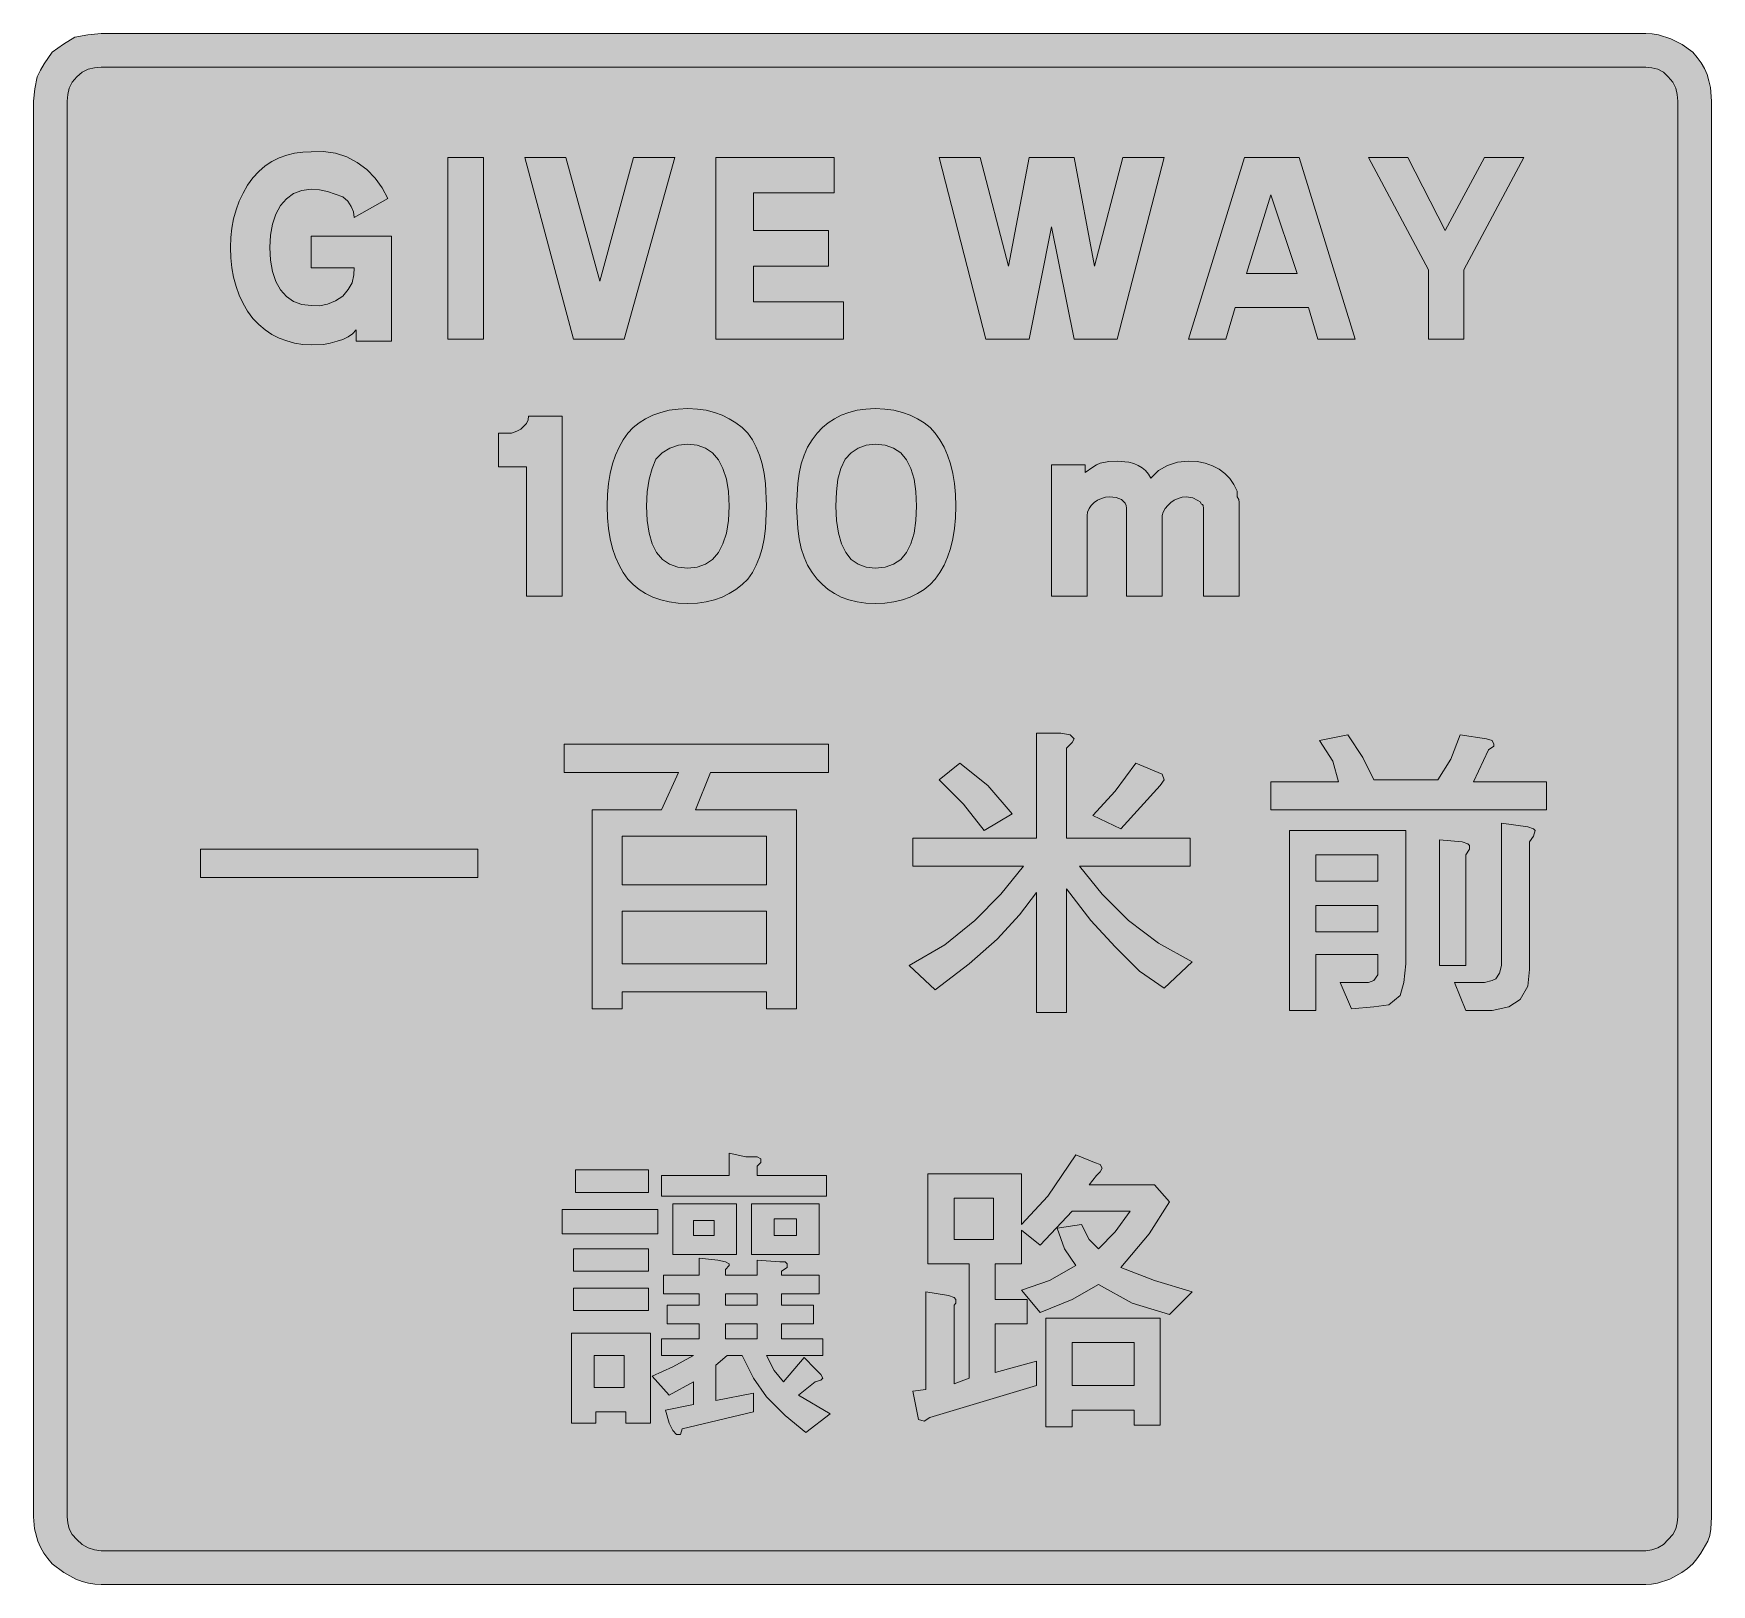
# Model space of a CAD drawing. Header units: metres. Extents: x 150 to 418, y 13 to 261.
import ezdxf

# ---------------------------------------------------------------- set-up
doc = ezdxf.new("R2010")
doc.units = ezdxf.units.M
doc.layers.add('FILL_BLACK_000000', color=7, linetype='Continuous', true_color=0x000000)
doc.layers.add('FILL_WHITE_FFFFFF', color=7, linetype='Continuous', true_color=0xffffff)

msp = doc.modelspace()

# ---------------------------------------------------------------- hatches: boundary and pattern name
at = {"layer": 'FILL_BLACK_000000', "true_color": 0x000000}
h = msp.add_hatch(color=7, dxfattribs=at)
h.dxf.hatch_style = 1
h.paths.add_polyline_path([(408.74, 260.88), (409.75, 260.72), (411.71, 260.11), (413.55, 259.17), (415.23, 257.94), (415.96, 257.12), (416.58, 256.26), (417.1, 255.34), (417.52, 254.38), (417.83, 253.37), (418.06, 252.33), (418.23, 250.14), (418.23, 23.64), (418.15, 21.69), (417.98, 20.69), (417.63, 19.74), (416.54, 17.83), (415.9, 16.91), (415.23, 16.14), (414.4, 15.4), (413.51, 14.74), (411.59, 13.7), (409.62, 13.06), (408.66, 12.9), (407.73, 12.84), (160.53, 12.84), (159.52, 12.9), (158.51, 13.06), (157.51, 13.33), (156.52, 13.7), (154.58, 14.74), (152.73, 16.14), (152, 16.97), (151.38, 17.86), (150.86, 18.8), (150.44, 19.78), (149.9, 21.75), (149.73, 23.64), (149.73, 250.14), (149.92, 252.09), (150.33, 254.04), (150.83, 255.11), (151.42, 256.1), (152.73, 257.94), (154.53, 259.25), (156.33, 260.34), (158.43, 260.75), (160.53, 260.94), (407.73, 260.94), (408.74, 260.88)])
h = msp.add_hatch(color=7, dxfattribs=at)
h.dxf.hatch_style = 1
h.paths.add_polyline_path([(181.29, 228.3), (181.46, 229.82), (181.74, 231.31), (182.13, 232.74), (182.64, 234.12), (183.26, 235.43), (183.99, 236.67), (184.83, 237.84), (185.77, 238.88), (186.79, 239.76), (187.88, 240.49), (189.03, 241.06), (190.24, 241.5), (191.5, 241.81), (192.8, 241.98), (194.13, 242.04), (196.12, 242.09), (198.03, 241.8), (199.84, 241.2), (201.52, 240.31), (203.04, 239.18), (204.38, 237.82), (205.52, 236.26), (206.43, 234.54), (201.03, 231.54), (200.92, 232.44), (200.58, 233.3), (200.02, 234.11), (199.23, 234.84), (196.79, 235.66), (195.48, 235.94), (194.13, 236.04), (192.64, 235.86), (191.33, 235.35), (190.2, 234.52), (189.26, 233.41), (188.51, 232.06), (187.97, 230.47), (187.64, 228.69), (187.53, 226.74), (187.64, 224.7), (187.97, 222.88), (188.51, 221.29), (189.26, 219.95), (190.2, 218.88), (191.33, 218.09), (192.64, 217.61), (194.13, 217.44), (195.48, 217.38), (196.79, 217.63), (198.05, 218.16), (199.23, 218.94), (200.09, 219.99), (200.73, 221.04), (200.99, 222.35), (201.03, 223.44), (194.13, 223.44), (194.13, 228.54), (207.03, 228.54), (207.03, 211.74), (201.33, 211.74), (201.33, 213.54), (200.78, 212.92), (200.05, 212.41), (199.22, 212.02), (198.33, 211.74), (197.21, 211.39), (196.12, 211.21), (194.13, 211.14), (192.8, 211.21), (191.5, 211.42), (190.24, 211.76), (189.03, 212.23), (187.88, 212.82), (186.79, 213.54), (185.77, 214.38), (184.83, 215.34), (183.99, 216.51), (183.26, 217.75), (182.64, 219.08), (182.13, 220.48), (181.74, 221.95), (181.46, 223.48), (181.29, 225.08), (181.23, 226.74), (181.29, 228.3)])
h = msp.add_hatch(color=7, dxfattribs=at)
h.dxf.hatch_style = 1
h.paths.add_polyline_path([(216.03, 212.04), (216.03, 241.14), (221.73, 241.14), (221.73, 212.04), (216.03, 212.04)])
h = msp.add_hatch(color=7, dxfattribs=at)
h.dxf.hatch_style = 1
h.paths.add_polyline_path([(240.33, 212.04), (236.13, 212.04), (228.33, 241.14), (234.93, 241.14), (240.33, 221.34), (245.73, 241.14), (252.33, 241.14), (244.23, 212.04), (240.33, 212.04)])
h = msp.add_hatch(color=7, dxfattribs=at)
h.dxf.hatch_style = 1
h.paths.add_polyline_path([(264.93, 218.04), (279.33, 218.04), (279.33, 212.04), (258.93, 212.04), (258.93, 241.14), (277.83, 241.14), (277.83, 235.44), (264.93, 235.44), (264.93, 229.44), (276.93, 229.44), (276.93, 223.74), (264.93, 223.74), (264.93, 218.04)])
h = msp.add_hatch(color=7, dxfattribs=at)
h.dxf.hatch_style = 1
h.paths.add_polyline_path([(323.13, 212.04), (316.23, 212.04), (312.63, 230.04), (309.03, 212.04), (302.13, 212.04), (294.63, 241.14), (301.23, 241.14), (305.73, 223.74), (309.03, 241.14), (312.63, 241.14), (316.23, 241.14), (319.53, 223.74), (324.03, 241.14), (330.63, 241.14), (323.13, 212.04)])
h = msp.add_hatch(color=7, dxfattribs=at)
h.dxf.hatch_style = 1
h.paths.add_polyline_path([(353.73, 217.14), (347.73, 217.14), (342.03, 217.14), (340.53, 212.04), (334.53, 212.04), (343.53, 241.14), (347.73, 241.14), (352.23, 241.14), (361.23, 212.04), (355.23, 212.04), (353.73, 217.14)])
h.paths.add_polyline_path([(343.83, 222.54), (347.73, 222.54), (351.93, 222.54), (347.73, 235.14), (343.83, 222.54)], flags=16)
h = msp.add_hatch(color=7, dxfattribs=at)
h.dxf.hatch_style = 1
h.paths.add_polyline_path([(369.63, 241.14), (375.63, 229.44), (381.93, 241.14), (388.23, 241.14), (378.63, 223.14), (378.63, 212.04), (375.63, 212.04), (372.93, 212.04), (372.93, 223.14), (363.33, 241.14), (369.63, 241.14)])
h = msp.add_hatch(color=7, dxfattribs=at)
h.dxf.hatch_style = 1
h.paths.add_polyline_path([(234.33, 170.94), (228.63, 170.94), (228.63, 191.64), (224.13, 191.64), (224.13, 197.04), (226.23, 197.04), (227.09, 197.34), (227.73, 197.64), (228.63, 198.54), (228.89, 199.14), (228.93, 199.74), (234.33, 199.74), (234.33, 170.94)])
h = msp.add_hatch(color=7, dxfattribs=at)
h.dxf.hatch_style = 1
h.paths.add_polyline_path([(266.63, 180.11), (266.32, 178.59), (265.9, 177.18), (265.38, 175.89), (264.76, 174.71), (264.03, 173.64), (263.1, 172.78), (262.11, 172.02), (261.05, 171.35), (259.91, 170.79), (258.68, 170.34), (257.36, 170.01), (255.95, 169.81), (254.43, 169.74), (252.9, 169.81), (251.45, 170.01), (250.1, 170.34), (248.84, 170.79), (247.68, 171.35), (246.63, 172.02), (245.67, 172.78), (244.83, 173.64), (244.09, 174.71), (243.43, 175.89), (242.86, 177.18), (242.39, 178.59), (242.02, 180.11), (241.75, 181.74), (241.59, 183.48), (241.53, 185.34), (241.59, 187.2), (241.75, 188.94), (242.02, 190.57), (242.39, 192.09), (242.86, 193.5), (243.43, 194.79), (244.09, 195.97), (244.83, 197.04), (245.67, 197.9), (246.63, 198.66), (247.68, 199.33), (248.84, 199.89), (250.1, 200.34), (251.45, 200.67), (252.9, 200.87), (254.43, 200.94), (255.95, 200.87), (257.36, 200.67), (258.68, 200.34), (259.91, 199.89), (261.05, 199.33), (262.11, 198.66), (263.1, 197.9), (264.03, 197.04), (264.76, 195.97), (265.38, 194.79), (265.9, 193.5), (266.32, 192.09), (266.63, 190.57), (266.86, 188.94), (267.03, 185.34), (266.86, 181.74), (266.63, 180.11)])
h.paths.add_polyline_path([(260.59, 189.67), (260.05, 191.37), (259.31, 192.76), (258.36, 193.85), (257.23, 194.62), (255.92, 195.09), (254.43, 195.24), (252.92, 195.08), (251.54, 194.6), (250.34, 193.85), (249.33, 192.84), (248.72, 191.37), (248.24, 189.65), (247.94, 187.65), (247.83, 185.34), (247.93, 183.02), (248.23, 181.01), (248.73, 179.31), (249.44, 177.91), (250.36, 176.83), (251.5, 176.06), (252.85, 175.59), (254.43, 175.44), (255.92, 175.59), (257.23, 176.06), (258.36, 176.83), (259.31, 177.91), (260.05, 179.31), (260.59, 181.01), (260.92, 183.02), (261.03, 185.34), (260.92, 187.66), (260.59, 189.67)], flags=16)
h = msp.add_hatch(color=7, dxfattribs=at)
h.dxf.hatch_style = 1
h.paths.add_polyline_path([(297.11, 181.74), (296.84, 180.11), (296.47, 178.59), (296, 177.18), (295.43, 175.89), (294.77, 174.71), (294.03, 173.64), (293.19, 172.78), (292.23, 172.02), (291.18, 171.35), (290.02, 170.79), (288.76, 170.34), (287.41, 170.01), (285.96, 169.81), (284.43, 169.74), (282.91, 169.81), (281.5, 170.01), (280.2, 170.34), (278.99, 170.79), (277.89, 171.35), (276.88, 172.02), (275.96, 172.78), (275.13, 173.64), (274.3, 174.71), (273.6, 175.89), (273.03, 177.18), (272.58, 178.59), (272.24, 180.11), (272.01, 181.74), (271.83, 185.34), (272.01, 188.94), (272.24, 190.57), (272.58, 192.09), (273.03, 193.5), (273.6, 194.79), (274.3, 195.97), (275.13, 197.04), (275.96, 197.9), (276.88, 198.66), (277.89, 199.33), (278.99, 199.89), (280.2, 200.34), (281.5, 200.67), (282.91, 200.87), (284.43, 200.94), (285.96, 200.87), (287.41, 200.67), (288.76, 200.34), (290.02, 199.89), (291.18, 199.33), (292.23, 198.66), (293.19, 197.9), (294.03, 197.04), (294.77, 195.97), (295.43, 194.79), (296, 193.5), (296.47, 192.09), (296.84, 190.57), (297.11, 188.94), (297.27, 187.2), (297.33, 185.34), (297.27, 183.48), (297.11, 181.74)])
h.paths.add_polyline_path([(290.63, 189.67), (290.13, 191.37), (289.42, 192.76), (288.5, 193.85), (287.36, 194.62), (286.01, 195.09), (284.43, 195.24), (282.96, 195.08), (281.69, 194.6), (280.59, 193.85), (279.63, 192.84), (278.89, 191.37), (278.43, 189.65), (278.2, 187.65), (278.13, 185.34), (278.23, 183.02), (278.52, 181.01), (279.02, 179.31), (279.71, 177.91), (280.59, 176.83), (281.67, 176.06), (282.95, 175.59), (284.43, 175.44), (286.01, 175.59), (287.36, 176.06), (288.5, 176.83), (289.42, 177.91), (290.13, 179.31), (290.63, 181.01), (290.93, 183.02), (291.03, 185.34), (290.93, 187.66), (290.63, 189.67)], flags=16)
h = msp.add_hatch(color=7, dxfattribs=at)
h.dxf.hatch_style = 1
h.paths.add_polyline_path([(333.56, 186.77), (332.9, 186.58), (332.28, 186.29), (331.72, 185.9), (331.22, 185.45), (330.81, 184.94), (330.51, 184.4), (330.33, 183.84), (330.33, 170.94), (324.63, 170.94), (324.63, 185.04), (324.58, 185.46), (324.42, 185.83), (323.84, 186.39), (322.98, 186.73), (321.93, 186.84), (321.26, 186.77), (320.61, 186.58), (320, 186.29), (319.46, 185.9), (318.99, 185.45), (318.64, 184.94), (318.41, 184.4), (318.33, 183.84), (318.33, 170.94), (312.63, 170.94), (312.63, 191.94), (318.03, 191.94), (318.03, 190.74), (319.23, 191.6), (319.8, 191.96), (320.43, 192.24), (321.78, 192.5), (323.13, 192.54), (324.99, 192.37), (325.79, 192.16), (326.51, 191.86), (327.14, 191.49), (327.69, 191.02), (328.15, 190.47), (328.53, 189.84), (329.76, 191.02), (331.19, 191.86), (332.79, 192.37), (334.53, 192.54), (335.94, 192.46), (337.23, 192.21), (338.4, 191.81), (339.44, 191.26), (340.36, 190.58), (341.15, 189.76), (341.81, 188.81), (342.33, 187.74), (342.33, 186.84), (342.59, 186.39), (342.63, 185.94), (342.63, 170.94), (336.93, 170.94), (336.93, 185.04), (336.89, 185.45), (336.8, 185.59), (336.63, 185.64), (336.44, 186.05), (336.03, 186.24), (335.24, 186.65), (334.23, 186.84), (333.56, 186.77)])
h = msp.add_hatch(color=7, dxfattribs=at)
h.dxf.hatch_style = 1
h.paths.add_polyline_path([(290.43, 132.24), (310.23, 132.24), (310.23, 149.04), (314.13, 149.04), (315.63, 148.74), (316.23, 148.14), (315.93, 147.54), (315.03, 146.64), (315.03, 132.24), (334.83, 132.24), (334.83, 127.74), (317.13, 127.74), (320.73, 123.24), (324.93, 119.04), (329.73, 115.44), (335.13, 112.44), (330.63, 108.24), (326.73, 110.94), (322.83, 114.84), (318.93, 119.04), (315.03, 124.14), (315.03, 104.34), (310.23, 104.34), (310.23, 123.54), (307.53, 119.94), (303.93, 116.04), (299.43, 112.14), (294.03, 107.94), (289.83, 111.84), (295.53, 115.14), (300.33, 119.04), (304.53, 123.24), (308.13, 127.74), (290.43, 127.74), (290.43, 132.24)])
h = msp.add_hatch(color=7, dxfattribs=at)
h.dxf.hatch_style = 1
h.paths.add_polyline_path([(357.63, 144.54), (355.53, 147.84), (360.03, 148.74), (362.43, 145.14), (364.23, 141.54), (374.43, 141.54), (376.53, 144.84), (378.03, 148.74), (382.23, 148.14), (383.13, 147.84), (383.43, 147.24), (383.43, 146.94), (382.53, 146.34), (380.13, 141.24), (391.83, 141.24), (391.83, 136.74), (347.73, 136.74), (347.73, 141.24), (358.53, 141.24), (357.63, 144.54)])
h = msp.add_hatch(color=7, dxfattribs=at)
h.dxf.hatch_style = 1
h.paths.add_polyline_path([(276.93, 142.74), (258.03, 142.74), (255.63, 136.74), (271.83, 136.74), (271.83, 104.94), (267.03, 104.94), (267.03, 107.64), (243.93, 107.64), (243.93, 104.94), (239.13, 104.94), (239.13, 136.74), (250.23, 136.74), (252.93, 142.74), (234.63, 142.74), (234.63, 147.24), (276.93, 147.24), (276.93, 142.74)])
h.paths.add_polyline_path([(243.93, 132.54), (243.93, 124.74), (267.03, 124.74), (267.03, 132.54), (243.93, 132.54)], flags=16)
h.paths.add_polyline_path([(267.03, 120.54), (243.93, 120.54), (243.93, 112.14), (267.03, 112.14), (267.03, 120.54)], flags=16)
h = msp.add_hatch(color=7, dxfattribs=at)
h.dxf.hatch_style = 1
h.paths.add_polyline_path([(302.43, 140.64), (306.33, 136.14), (301.83, 133.44), (298.53, 137.64), (294.63, 141.54), (297.93, 144.24), (302.43, 140.64)])
h = msp.add_hatch(color=7, dxfattribs=at)
h.dxf.hatch_style = 1
h.paths.add_polyline_path([(322.83, 139.74), (326.13, 144.24), (330.33, 142.44), (330.63, 141.54), (330.03, 140.64), (323.73, 133.74), (319.23, 135.84), (322.83, 139.74)])
h = msp.add_hatch(color=7, dxfattribs=at)
h.dxf.hatch_style = 1
h.paths.add_polyline_path([(388.83, 134.04), (389.73, 133.74), (390.03, 133.44), (389.73, 132.54), (389.13, 131.64), (389.13, 111.24), (388.83, 108.54), (387.63, 106.44), (385.83, 105.24), (383.13, 104.64), (378.93, 104.64), (377.13, 109.14), (381.93, 109.14), (383.13, 109.44), (383.73, 109.74), (384.33, 110.64), (384.63, 111.84), (384.63, 134.64), (388.83, 134.04)])
h = msp.add_hatch(color=7, dxfattribs=at)
h.dxf.hatch_style = 1
h.paths.add_polyline_path([(369.03, 109.14), (368.43, 107.04), (366.63, 105.54), (364.23, 105.24), (360.63, 104.94), (358.83, 109.14), (362.43, 109.14), (363.33, 109.14), (364.23, 109.44), (364.83, 110.34), (364.83, 111.24), (364.83, 113.64), (354.93, 113.64), (354.93, 104.64), (350.73, 104.64), (350.73, 133.44), (369.33, 133.44), (369.33, 112.14), (369.03, 109.14)])
h.paths.add_polyline_path([(354.93, 121.44), (354.93, 117.24), (364.83, 117.24), (364.83, 121.44), (354.93, 121.44)], flags=16)
h.paths.add_polyline_path([(364.83, 129.54), (354.93, 129.54), (354.93, 125.34), (364.83, 125.34), (364.83, 129.54)], flags=16)
h = msp.add_hatch(color=7, dxfattribs=at)
h.dxf.hatch_style = 1
h.paths.add_polyline_path([(378.33, 131.64), (379.23, 131.34), (379.53, 131.04), (379.53, 130.44), (378.93, 129.54), (378.93, 111.84), (374.73, 111.84), (374.73, 131.94), (378.33, 131.64)])
h = msp.add_hatch(color=7, dxfattribs=at)
h.dxf.hatch_style = 1
h.paths.add_polyline_path([(220.83, 130.44), (220.83, 125.94), (176.43, 125.94), (176.43, 130.44), (220.83, 130.44)])
h = msp.add_hatch(color=7, dxfattribs=at)
h.dxf.hatch_style = 1
h.paths.add_polyline_path([(261.03, 78.24), (261.03, 81.84), (263.73, 81.24), (265.53, 81.24), (266.13, 80.94), (266.13, 80.34), (265.53, 79.74), (265.53, 78.24), (276.63, 78.24), (276.63, 74.94), (250.23, 74.94), (250.23, 78.24), (261.03, 78.24)])
h = msp.add_hatch(color=7, dxfattribs=at)
h.dxf.hatch_style = 1
h.paths.add_polyline_path([(307.83, 78.54), (307.83, 70.44), (312.03, 74.94), (316.53, 81.54), (319.53, 80.34), (320.43, 80.04), (320.73, 79.44), (320.43, 78.84), (319.83, 78.24), (318.63, 76.74), (329.13, 76.74), (331.53, 74.04), (328.23, 68.94), (323.73, 63.54), (329.13, 61.44), (335.13, 59.64), (331.53, 56.04), (325.53, 57.84), (320.13, 60.84), (315.93, 58.44), (310.83, 56.34), (307.83, 59.94), (312.33, 61.44), (316.53, 63.84), (314.73, 66.54), (313.53, 69.84), (317.43, 70.44), (318.63, 68.04), (320.13, 66.54), (322.83, 69.24), (325.23, 72.54), (315.93, 72.54), (310.83, 67.14), (307.83, 69.54), (307.83, 64.14), (303.63, 64.14), (303.63, 58.44), (308.73, 58.44), (308.73, 54.54), (303.63, 54.54), (303.63, 46.74), (310.23, 48.54), (310.23, 44.64), (293.13, 39.54), (292.23, 38.94), (291.33, 39.24), (290.43, 43.74), (292.53, 44.04), (292.53, 59.64), (296.13, 59.04), (297.03, 58.74), (297.33, 58.44), (297.33, 57.84), (297.03, 57.54), (297.03, 44.94), (299.43, 45.84), (299.43, 64.14), (292.83, 64.14), (292.83, 78.54), (307.83, 78.54)])
h.paths.add_polyline_path([(303.33, 74.64), (297.03, 74.64), (297.03, 68.04), (303.33, 68.04), (303.33, 74.64)], flags=16)
h = msp.add_hatch(color=7, dxfattribs=at)
h.dxf.hatch_style = 1
h.paths.add_polyline_path([(248.13, 79.14), (248.13, 75.54), (236.43, 75.54), (236.43, 79.14), (248.13, 79.14)])
h = msp.add_hatch(color=7, dxfattribs=at)
h.dxf.hatch_style = 1
h.paths.add_polyline_path([(249.63, 72.84), (249.63, 68.94), (234.33, 68.94), (234.33, 72.84), (249.63, 72.84)])
h = msp.add_hatch(color=7, dxfattribs=at)
h.dxf.hatch_style = 1
h.paths.add_polyline_path([(262.23, 65.64), (252.03, 65.64), (252.03, 73.74), (262.23, 73.74), (262.23, 65.64)])
h.paths.add_polyline_path([(258.63, 71.04), (255.33, 71.04), (255.33, 68.64), (258.63, 68.64), (258.63, 71.04)], flags=16)
h = msp.add_hatch(color=7, dxfattribs=at)
h.dxf.hatch_style = 1
h.paths.add_polyline_path([(275.43, 65.64), (264.63, 65.64), (264.63, 73.74), (275.43, 73.74), (275.43, 65.64)])
h.paths.add_polyline_path([(271.83, 71.34), (268.23, 71.34), (268.23, 68.64), (271.83, 68.64), (271.83, 71.34)], flags=16)
h = msp.add_hatch(color=7, dxfattribs=at)
h.dxf.hatch_style = 1
h.paths.add_polyline_path([(248.13, 66.54), (248.13, 62.94), (236.13, 62.94), (236.13, 66.54), (248.13, 66.54)])
h = msp.add_hatch(color=7, dxfattribs=at)
h.dxf.hatch_style = 1
h.paths.add_polyline_path([(259.23, 64.74), (260.43, 64.44), (261.03, 64.14), (261.03, 63.84), (260.43, 63.24), (260.43, 62.34), (265.53, 62.34), (265.53, 64.74), (269.13, 64.44), (270.03, 64.44), (270.33, 64.14), (270.33, 63.54), (269.43, 62.94), (269.43, 62.34), (275.43, 62.34), (275.43, 59.34), (269.43, 59.34), (269.43, 57.54), (274.53, 57.54), (274.53, 54.54), (269.43, 54.54), (269.43, 52.14), (276.03, 52.14), (276.03, 49.44), (267.03, 49.44), (268.23, 47.04), (269.73, 45.24), (273.03, 49.14), (274.83, 47.34), (275.73, 46.44), (276.03, 45.84), (275.73, 45.54), (274.83, 45.24), (272.13, 43.14), (277.23, 40.14), (273.33, 37.14), (270.03, 39.84), (267.03, 42.84), (264.93, 45.84), (263.13, 49.44), (260.73, 49.44), (258.93, 47.94), (258.93, 42.24), (264.93, 43.44), (264.93, 40.44), (253.53, 37.74), (253.23, 36.84), (252.63, 36.84), (252.03, 37.44), (251.43, 38.64), (250.83, 40.74), (255.33, 41.64), (255.33, 45.24), (251.43, 43.14), (248.73, 46.14), (252.03, 47.64), (255.33, 49.44), (250.23, 49.44), (250.23, 52.14), (256.23, 52.14), (256.23, 54.54), (251.13, 54.54), (251.13, 57.54), (256.23, 57.54), (256.23, 59.34), (250.53, 59.34), (250.53, 62.34), (256.23, 62.34), (256.23, 65.04), (259.23, 64.74)])
h.paths.add_polyline_path([(260.43, 59.34), (260.43, 57.54), (265.53, 57.54), (265.53, 59.34), (260.43, 59.34)], flags=16)
h.paths.add_polyline_path([(265.53, 54.54), (260.43, 54.54), (260.43, 52.14), (265.53, 52.14), (265.53, 54.54)], flags=16)
h = msp.add_hatch(color=7, dxfattribs=at)
h.dxf.hatch_style = 1
h.paths.add_polyline_path([(248.13, 60.24), (248.13, 56.64), (236.13, 56.64), (236.13, 60.24), (248.13, 60.24)])
h = msp.add_hatch(color=7, dxfattribs=at)
h.dxf.hatch_style = 1
h.paths.add_polyline_path([(330.03, 55.44), (330.03, 38.34), (325.83, 38.34), (325.83, 40.74), (315.93, 40.74), (315.93, 38.04), (311.73, 38.04), (311.73, 55.44), (330.03, 55.44)])
h.paths.add_polyline_path([(325.83, 51.54), (315.93, 51.54), (315.93, 44.64), (325.83, 44.64), (325.83, 51.54)], flags=16)
h = msp.add_hatch(color=7, dxfattribs=at)
h.dxf.hatch_style = 1
h.paths.add_polyline_path([(248.43, 53.04), (248.43, 38.64), (244.53, 38.64), (244.53, 40.44), (239.73, 40.44), (239.73, 38.64), (235.83, 38.64), (235.83, 53.04), (248.43, 53.04)])
h.paths.add_polyline_path([(244.23, 49.44), (239.43, 49.44), (239.43, 44.34), (244.23, 44.34), (244.23, 49.44)], flags=16)
at = {"layer": 'FILL_WHITE_FFFFFF', "true_color": 0xffffff}
h = msp.add_hatch(color=7, dxfattribs=at)
h.dxf.hatch_style = 1
h.paths.add_polyline_path([(408.67, 255.47), (409.64, 255.24), (410.56, 254.78), (411.33, 254.04), (412.07, 253.14), (412.53, 252.2), (412.76, 251.21), (412.83, 250.14), (412.83, 23.64), (412.76, 22.7), (412.53, 21.73), (412.07, 20.81), (411.33, 20.04), (410.56, 19.25), (409.64, 18.69), (408.67, 18.35), (407.73, 18.24), (160.53, 18.24), (159.46, 18.35), (158.47, 18.69), (157.53, 19.25), (156.63, 20.04), (155.89, 20.81), (155.43, 21.73), (155.2, 22.7), (155.13, 23.64), (155.13, 250.14), (155.2, 251.21), (155.43, 252.2), (155.89, 253.14), (156.63, 254.04), (157.53, 254.78), (158.47, 255.24), (159.46, 255.47), (160.53, 255.54), (407.73, 255.54), (408.67, 255.47)])

# ---------------------------------------------------------------- linework, layer by layer
at = {"layer": 'FILL_BLACK_000000', "lineweight": 0, "true_color": 0x000000}
for points in [[(408.74, 260.88), (409.75, 260.72), (411.71, 260.11), (413.55, 259.17), (415.23, 257.94), (415.96, 257.12), (416.58, 256.26), (417.1, 255.34), (417.52, 254.38), (417.83, 253.37), (418.06, 252.33), (418.23, 250.14), (418.23, 23.64), (418.15, 21.69), (417.98, 20.69), (417.63, 19.74), (416.54, 17.83), (415.9, 16.91), (415.23, 16.14), (414.4, 15.4), (413.51, 14.74), (411.59, 13.7), (409.62, 13.06), (408.66, 12.9), (407.73, 12.84), (160.53, 12.84), (159.52, 12.9), (158.51, 13.06), (157.51, 13.33), (156.52, 13.7), (154.58, 14.74), (152.73, 16.14), (152, 16.97), (151.38, 17.86), (150.86, 18.8), (150.44, 19.78), (149.9, 21.75), (149.73, 23.64), (149.73, 250.14), (149.92, 252.09), (150.33, 254.04), (150.83, 255.11), (151.42, 256.1), (152.73, 257.94), (154.53, 259.25), (156.33, 260.34), (158.43, 260.75), (160.53, 260.94), (407.73, 260.94)], [(181.29, 228.3), (181.46, 229.82), (181.74, 231.31), (182.13, 232.74), (182.64, 234.12), (183.26, 235.43), (183.99, 236.67), (184.83, 237.84), (185.77, 238.88), (186.79, 239.76), (187.88, 240.49), (189.03, 241.06), (190.24, 241.5), (191.5, 241.81), (192.8, 241.98), (194.13, 242.04), (196.12, 242.09), (198.03, 241.8), (199.84, 241.2), (201.52, 240.31), (203.04, 239.18), (204.38, 237.82), (205.52, 236.26), (206.43, 234.54), (201.03, 231.54), (200.92, 232.44), (200.58, 233.3), (200.02, 234.11), (199.23, 234.84), (196.79, 235.66), (195.48, 235.94), (194.13, 236.04), (192.64, 235.86), (191.33, 235.35), (190.2, 234.52), (189.26, 233.41), (188.51, 232.06), (187.97, 230.47), (187.64, 228.69), (187.53, 226.74), (187.64, 224.7), (187.97, 222.88), (188.51, 221.29), (189.26, 219.95), (190.2, 218.88), (191.33, 218.09), (192.64, 217.61), (194.13, 217.44), (195.48, 217.38), (196.79, 217.63), (198.05, 218.16), (199.23, 218.94), (200.09, 219.99), (200.73, 221.04), (200.99, 222.35), (201.03, 223.44), (194.13, 223.44), (194.13, 228.54), (207.03, 228.54), (207.03, 211.74), (201.33, 211.74), (201.33, 213.54), (200.78, 212.92), (200.05, 212.41), (199.22, 212.02), (198.33, 211.74), (197.21, 211.39), (196.12, 211.21), (194.13, 211.14), (192.8, 211.21), (191.5, 211.42), (190.24, 211.76), (189.03, 212.23), (187.88, 212.82), (186.79, 213.54), (185.77, 214.38), (184.83, 215.34), (183.99, 216.51), (183.26, 217.75), (182.64, 219.08), (182.13, 220.48), (181.74, 221.95), (181.46, 223.48), (181.29, 225.08), (181.23, 226.74)], [(216.03, 212.04), (216.03, 241.14), (221.73, 241.14), (221.73, 212.04)], [(240.33, 212.04), (236.13, 212.04), (228.33, 241.14), (234.93, 241.14), (240.33, 221.34), (245.73, 241.14), (252.33, 241.14), (244.23, 212.04)], [(264.93, 218.04), (279.33, 218.04), (279.33, 212.04), (258.93, 212.04), (258.93, 241.14), (277.83, 241.14), (277.83, 235.44), (264.93, 235.44), (264.93, 229.44), (276.93, 229.44), (276.93, 223.74), (264.93, 223.74)], [(323.13, 212.04), (316.23, 212.04), (312.63, 230.04), (309.03, 212.04), (302.13, 212.04), (294.63, 241.14), (301.23, 241.14), (305.73, 223.74), (309.03, 241.14), (312.63, 241.14), (316.23, 241.14), (319.53, 223.74), (324.03, 241.14), (330.63, 241.14)], [(353.73, 217.14), (347.73, 217.14), (342.03, 217.14), (340.53, 212.04), (334.53, 212.04), (343.53, 241.14), (347.73, 241.14), (352.23, 241.14), (361.23, 212.04), (355.23, 212.04)], [(369.63, 241.14), (375.63, 229.44), (381.93, 241.14), (388.23, 241.14), (378.63, 223.14), (378.63, 212.04), (375.63, 212.04), (372.93, 212.04), (372.93, 223.14), (363.33, 241.14)], [(343.83, 222.54), (347.73, 222.54), (351.93, 222.54), (347.73, 235.14)], [(234.33, 170.94), (228.63, 170.94), (228.63, 191.64), (224.13, 191.64), (224.13, 197.04), (226.23, 197.04), (227.09, 197.34), (227.73, 197.64), (228.63, 198.54), (228.89, 199.14), (228.93, 199.74), (234.33, 199.74)], [(266.63, 180.11), (266.32, 178.59), (265.9, 177.18), (265.38, 175.89), (264.76, 174.71), (264.03, 173.64), (263.1, 172.78), (262.11, 172.02), (261.05, 171.35), (259.91, 170.79), (258.68, 170.34), (257.36, 170.01), (255.95, 169.81), (254.43, 169.74), (252.9, 169.81), (251.45, 170.01), (250.1, 170.34), (248.84, 170.79), (247.68, 171.35), (246.63, 172.02), (245.67, 172.78), (244.83, 173.64), (244.09, 174.71), (243.43, 175.89), (242.86, 177.18), (242.39, 178.59), (242.02, 180.11), (241.75, 181.74), (241.59, 183.48), (241.53, 185.34), (241.59, 187.2), (241.75, 188.94), (242.02, 190.57), (242.39, 192.09), (242.86, 193.5), (243.43, 194.79), (244.09, 195.97), (244.83, 197.04), (245.67, 197.9), (246.63, 198.66), (247.68, 199.33), (248.84, 199.89), (250.1, 200.34), (251.45, 200.67), (252.9, 200.87), (254.43, 200.94), (255.95, 200.87), (257.36, 200.67), (258.68, 200.34), (259.91, 199.89), (261.05, 199.33), (262.11, 198.66), (263.1, 197.9), (264.03, 197.04), (264.76, 195.97), (265.38, 194.79), (265.9, 193.5), (266.32, 192.09), (266.63, 190.57), (266.86, 188.94), (267.03, 185.34), (266.86, 181.74)], [(297.11, 181.74), (296.84, 180.11), (296.47, 178.59), (296, 177.18), (295.43, 175.89), (294.77, 174.71), (294.03, 173.64), (293.19, 172.78), (292.23, 172.02), (291.18, 171.35), (290.02, 170.79), (288.76, 170.34), (287.41, 170.01), (285.96, 169.81), (284.43, 169.74), (282.91, 169.81), (281.5, 170.01), (280.2, 170.34), (278.99, 170.79), (277.89, 171.35), (276.88, 172.02), (275.96, 172.78), (275.13, 173.64), (274.3, 174.71), (273.6, 175.89), (273.03, 177.18), (272.58, 178.59), (272.24, 180.11), (272.01, 181.74), (271.83, 185.34), (272.01, 188.94), (272.24, 190.57), (272.58, 192.09), (273.03, 193.5), (273.6, 194.79), (274.3, 195.97), (275.13, 197.04), (275.96, 197.9), (276.88, 198.66), (277.89, 199.33), (278.99, 199.89), (280.2, 200.34), (281.5, 200.67), (282.91, 200.87), (284.43, 200.94), (285.96, 200.87), (287.41, 200.67), (288.76, 200.34), (290.02, 199.89), (291.18, 199.33), (292.23, 198.66), (293.19, 197.9), (294.03, 197.04), (294.77, 195.97), (295.43, 194.79), (296, 193.5), (296.47, 192.09), (296.84, 190.57), (297.11, 188.94), (297.27, 187.2), (297.33, 185.34), (297.27, 183.48)], [(260.59, 189.67), (260.05, 191.37), (259.31, 192.76), (258.36, 193.85), (257.23, 194.62), (255.92, 195.09), (254.43, 195.24), (252.92, 195.08), (251.54, 194.6), (250.34, 193.85), (249.33, 192.84), (248.72, 191.37), (248.24, 189.65), (247.94, 187.65), (247.83, 185.34), (247.93, 183.02), (248.23, 181.01), (248.73, 179.31), (249.44, 177.91), (250.36, 176.83), (251.5, 176.06), (252.85, 175.59), (254.43, 175.44), (255.92, 175.59), (257.23, 176.06), (258.36, 176.83), (259.31, 177.91), (260.05, 179.31), (260.59, 181.01), (260.92, 183.02), (261.03, 185.34), (260.92, 187.66)], [(290.63, 189.67), (290.13, 191.37), (289.42, 192.76), (288.5, 193.85), (287.36, 194.62), (286.01, 195.09), (284.43, 195.24), (282.96, 195.08), (281.69, 194.6), (280.59, 193.85), (279.63, 192.84), (278.89, 191.37), (278.43, 189.65), (278.2, 187.65), (278.13, 185.34), (278.23, 183.02), (278.52, 181.01), (279.02, 179.31), (279.71, 177.91), (280.59, 176.83), (281.67, 176.06), (282.95, 175.59), (284.43, 175.44), (286.01, 175.59), (287.36, 176.06), (288.5, 176.83), (289.42, 177.91), (290.13, 179.31), (290.63, 181.01), (290.93, 183.02), (291.03, 185.34), (290.93, 187.66)], [(333.56, 186.77), (332.9, 186.58), (332.28, 186.29), (331.72, 185.9), (331.22, 185.45), (330.81, 184.94), (330.51, 184.4), (330.33, 183.84), (330.33, 170.94), (324.63, 170.94), (324.63, 185.04), (324.58, 185.46), (324.42, 185.83), (323.84, 186.39), (322.98, 186.73), (321.93, 186.84), (321.26, 186.77), (320.61, 186.58), (320, 186.29), (319.46, 185.9), (318.99, 185.45), (318.64, 184.94), (318.41, 184.4), (318.33, 183.84), (318.33, 170.94), (312.63, 170.94), (312.63, 191.94), (318.03, 191.94), (318.03, 190.74), (319.23, 191.6), (319.8, 191.96), (320.43, 192.24), (321.78, 192.5), (323.13, 192.54), (324.99, 192.37), (325.79, 192.16), (326.51, 191.86), (327.14, 191.49), (327.69, 191.02), (328.15, 190.47), (328.53, 189.84), (329.76, 191.02), (331.19, 191.86), (332.79, 192.37), (334.53, 192.54), (335.94, 192.46), (337.23, 192.21), (338.4, 191.81), (339.44, 191.26), (340.36, 190.58), (341.15, 189.76), (341.81, 188.81), (342.33, 187.74), (342.33, 186.84), (342.59, 186.39), (342.63, 185.94), (342.63, 170.94), (336.93, 170.94), (336.93, 185.04), (336.89, 185.45), (336.8, 185.59), (336.63, 185.64), (336.44, 186.05), (336.03, 186.24), (335.24, 186.65), (334.23, 186.84)], [(290.43, 132.24), (310.23, 132.24), (310.23, 149.04), (314.13, 149.04), (315.63, 148.74), (316.23, 148.14), (315.93, 147.54), (315.03, 146.64), (315.03, 132.24), (334.83, 132.24), (334.83, 127.74), (317.13, 127.74), (320.73, 123.24), (324.93, 119.04), (329.73, 115.44), (335.13, 112.44), (330.63, 108.24), (326.73, 110.94), (322.83, 114.84), (318.93, 119.04), (315.03, 124.14), (315.03, 104.34), (310.23, 104.34), (310.23, 123.54), (307.53, 119.94), (303.93, 116.04), (299.43, 112.14), (294.03, 107.94), (289.83, 111.84), (295.53, 115.14), (300.33, 119.04), (304.53, 123.24), (308.13, 127.74), (290.43, 127.74)], [(357.63, 144.54), (355.53, 147.84), (360.03, 148.74), (362.43, 145.14), (364.23, 141.54), (374.43, 141.54), (376.53, 144.84), (378.03, 148.74), (382.23, 148.14), (383.13, 147.84), (383.43, 147.24), (383.43, 146.94), (382.53, 146.34), (380.13, 141.24), (391.83, 141.24), (391.83, 136.74), (347.73, 136.74), (347.73, 141.24), (358.53, 141.24)], [(276.93, 142.74), (258.03, 142.74), (255.63, 136.74), (271.83, 136.74), (271.83, 104.94), (267.03, 104.94), (267.03, 107.64), (243.93, 107.64), (243.93, 104.94), (239.13, 104.94), (239.13, 136.74), (250.23, 136.74), (252.93, 142.74), (234.63, 142.74), (234.63, 147.24), (276.93, 147.24)], [(302.43, 140.64), (306.33, 136.14), (301.83, 133.44), (298.53, 137.64), (294.63, 141.54), (297.93, 144.24)], [(322.83, 139.74), (326.13, 144.24), (330.33, 142.44), (330.63, 141.54), (330.03, 140.64), (323.73, 133.74), (319.23, 135.84)], [(388.83, 134.04), (389.73, 133.74), (390.03, 133.44), (389.73, 132.54), (389.13, 131.64), (389.13, 111.24), (388.83, 108.54), (387.63, 106.44), (385.83, 105.24), (383.13, 104.64), (378.93, 104.64), (377.13, 109.14), (381.93, 109.14), (383.13, 109.44), (383.73, 109.74), (384.33, 110.64), (384.63, 111.84), (384.63, 134.64)], [(243.93, 132.54), (243.93, 124.74), (267.03, 124.74), (267.03, 132.54)], [(369.03, 109.14), (368.43, 107.04), (366.63, 105.54), (364.23, 105.24), (360.63, 104.94), (358.83, 109.14), (362.43, 109.14), (363.33, 109.14), (364.23, 109.44), (364.83, 110.34), (364.83, 111.24), (364.83, 113.64), (354.93, 113.64), (354.93, 104.64), (350.73, 104.64), (350.73, 133.44), (369.33, 133.44), (369.33, 112.14)], [(378.33, 131.64), (379.23, 131.34), (379.53, 131.04), (379.53, 130.44), (378.93, 129.54), (378.93, 111.84), (374.73, 111.84), (374.73, 131.94)], [(220.83, 130.44), (220.83, 125.94), (176.43, 125.94), (176.43, 130.44)], [(364.83, 129.54), (354.93, 129.54), (354.93, 125.34), (364.83, 125.34)], [(354.93, 121.44), (354.93, 117.24), (364.83, 117.24), (364.83, 121.44)], [(267.03, 120.54), (243.93, 120.54), (243.93, 112.14), (267.03, 112.14)], [(261.03, 78.24), (261.03, 81.84), (263.73, 81.24), (265.53, 81.24), (266.13, 80.94), (266.13, 80.34), (265.53, 79.74), (265.53, 78.24), (276.63, 78.24), (276.63, 74.94), (250.23, 74.94), (250.23, 78.24)], [(307.83, 78.54), (307.83, 70.44), (312.03, 74.94), (316.53, 81.54), (319.53, 80.34), (320.43, 80.04), (320.73, 79.44), (320.43, 78.84), (319.83, 78.24), (318.63, 76.74), (329.13, 76.74), (331.53, 74.04), (328.23, 68.94), (323.73, 63.54), (329.13, 61.44), (335.13, 59.64), (331.53, 56.04), (325.53, 57.84), (320.13, 60.84), (315.93, 58.44), (310.83, 56.34), (307.83, 59.94), (312.33, 61.44), (316.53, 63.84), (314.73, 66.54), (313.53, 69.84), (317.43, 70.44), (318.63, 68.04), (320.13, 66.54), (322.83, 69.24), (325.23, 72.54), (315.93, 72.54), (310.83, 67.14), (307.83, 69.54), (307.83, 64.14), (303.63, 64.14), (303.63, 58.44), (308.73, 58.44), (308.73, 54.54), (303.63, 54.54), (303.63, 46.74), (310.23, 48.54), (310.23, 44.64), (293.13, 39.54), (292.23, 38.94), (291.33, 39.24), (290.43, 43.74), (292.53, 44.04), (292.53, 59.64), (296.13, 59.04), (297.03, 58.74), (297.33, 58.44), (297.33, 57.84), (297.03, 57.54), (297.03, 44.94), (299.43, 45.84), (299.43, 64.14), (292.83, 64.14), (292.83, 78.54)], [(248.13, 79.14), (248.13, 75.54), (236.43, 75.54), (236.43, 79.14)], [(249.63, 72.84), (249.63, 68.94), (234.33, 68.94), (234.33, 72.84)], [(262.23, 65.64), (252.03, 65.64), (252.03, 73.74), (262.23, 73.74)], [(275.43, 65.64), (264.63, 65.64), (264.63, 73.74), (275.43, 73.74)], [(303.33, 74.64), (297.03, 74.64), (297.03, 68.04), (303.33, 68.04)], [(258.63, 71.04), (255.33, 71.04), (255.33, 68.64), (258.63, 68.64)], [(271.83, 71.34), (268.23, 71.34), (268.23, 68.64), (271.83, 68.64)], [(248.13, 66.54), (248.13, 62.94), (236.13, 62.94), (236.13, 66.54)], [(259.23, 64.74), (260.43, 64.44), (261.03, 64.14), (261.03, 63.84), (260.43, 63.24), (260.43, 62.34), (265.53, 62.34), (265.53, 64.74), (269.13, 64.44), (270.03, 64.44), (270.33, 64.14), (270.33, 63.54), (269.43, 62.94), (269.43, 62.34), (275.43, 62.34), (275.43, 59.34), (269.43, 59.34), (269.43, 57.54), (274.53, 57.54), (274.53, 54.54), (269.43, 54.54), (269.43, 52.14), (276.03, 52.14), (276.03, 49.44), (267.03, 49.44), (268.23, 47.04), (269.73, 45.24), (273.03, 49.14), (274.83, 47.34), (275.73, 46.44), (276.03, 45.84), (275.73, 45.54), (274.83, 45.24), (272.13, 43.14), (277.23, 40.14), (273.33, 37.14), (270.03, 39.84), (267.03, 42.84), (264.93, 45.84), (263.13, 49.44), (260.73, 49.44), (258.93, 47.94), (258.93, 42.24), (264.93, 43.44), (264.93, 40.44), (253.53, 37.74), (253.23, 36.84), (252.63, 36.84), (252.03, 37.44), (251.43, 38.64), (250.83, 40.74), (255.33, 41.64), (255.33, 45.24), (251.43, 43.14), (248.73, 46.14), (252.03, 47.64), (255.33, 49.44), (250.23, 49.44), (250.23, 52.14), (256.23, 52.14), (256.23, 54.54), (251.13, 54.54), (251.13, 57.54), (256.23, 57.54), (256.23, 59.34), (250.53, 59.34), (250.53, 62.34), (256.23, 62.34), (256.23, 65.04)], [(248.13, 60.24), (248.13, 56.64), (236.13, 56.64), (236.13, 60.24)], [(260.43, 59.34), (260.43, 57.54), (265.53, 57.54), (265.53, 59.34)], [(265.53, 54.54), (260.43, 54.54), (260.43, 52.14), (265.53, 52.14)], [(330.03, 55.44), (330.03, 38.34), (325.83, 38.34), (325.83, 40.74), (315.93, 40.74), (315.93, 38.04), (311.73, 38.04), (311.73, 55.44)], [(248.43, 53.04), (248.43, 38.64), (244.53, 38.64), (244.53, 40.44), (239.73, 40.44), (239.73, 38.64), (235.83, 38.64), (235.83, 53.04)], [(325.83, 51.54), (315.93, 51.54), (315.93, 44.64), (325.83, 44.64)], [(244.23, 49.44), (239.43, 49.44), (239.43, 44.34), (244.23, 44.34)]]:
    msp.add_lwpolyline(points, close=True, dxfattribs=at)
at = {"layer": 'FILL_WHITE_FFFFFF', "lineweight": 0, "true_color": 0x000000}
msp.add_lwpolyline([(408.67, 255.47), (409.64, 255.24), (410.56, 254.78), (411.33, 254.04), (412.07, 253.14), (412.53, 252.2), (412.76, 251.21), (412.83, 250.14), (412.83, 23.64), (412.76, 22.7), (412.53, 21.73), (412.07, 20.81), (411.33, 20.04), (410.56, 19.25), (409.64, 18.69), (408.67, 18.35), (407.73, 18.24), (160.53, 18.24), (159.46, 18.35), (158.47, 18.69), (157.53, 19.25), (156.63, 20.04), (155.89, 20.81), (155.43, 21.73), (155.2, 22.7), (155.13, 23.64), (155.13, 250.14), (155.2, 251.21), (155.43, 252.2), (155.89, 253.14), (156.63, 254.04), (157.53, 254.78), (158.47, 255.24), (159.46, 255.47), (160.53, 255.54), (407.73, 255.54)], close=True, dxfattribs=at)

doc.saveas('drawing.dxf')
